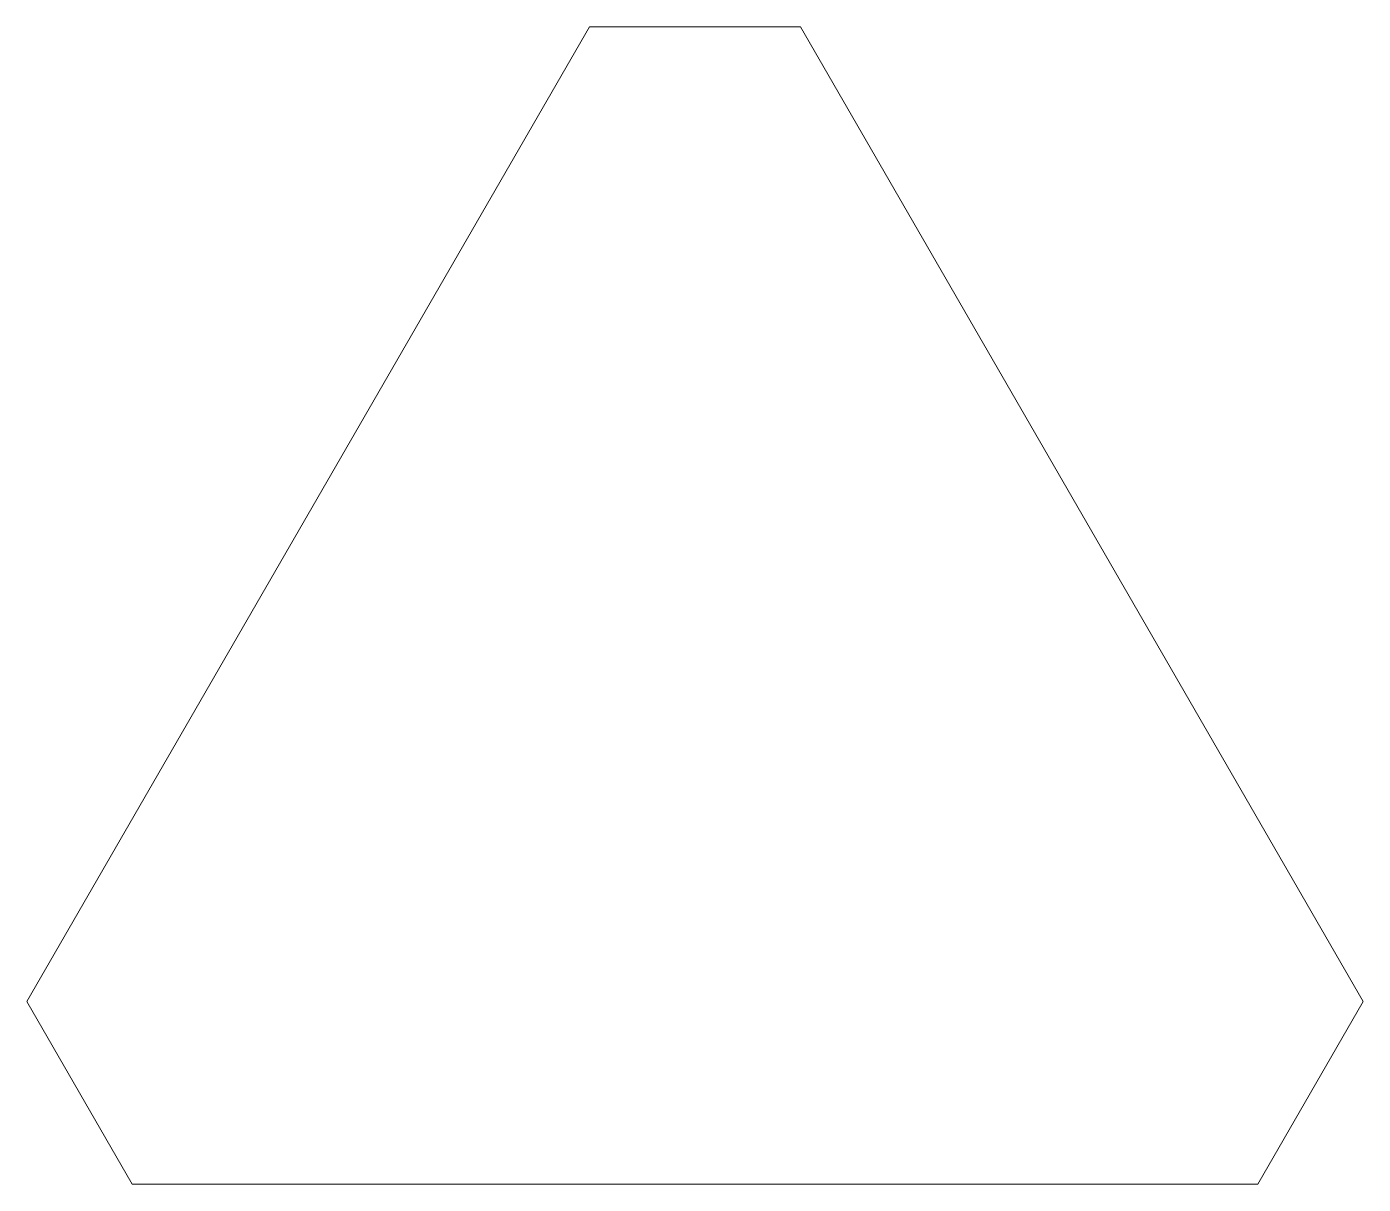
# Model space of a CAD drawing. Header units: millimetres. Extents: x -27.4 to 27.4, y -18.3 to 29.1.
import ezdxf

# ---------------------------------------------------------------- set-up
doc = ezdxf.new("R2010")
doc.units = ezdxf.units.MM
doc.layers.get('0').update_dxf_attribs({"linetype": 'CONTINUOUS', "lineweight": 0})

msp = doc.modelspace()

# ---------------------------------------------------------------- linework, layer by layer
for p, q in [((-4.327, 29.146), (-27.405, -10.825)), ((-4.327, 29.146), (4.327, 29.146)), ((27.405, -10.825), (4.327, 29.146)), ((-27.405, -10.825), (-23.077, -18.321)), ((23.077, -18.321), (27.405, -10.825)), ((-23.077, -18.321), (23.077, -18.321))]:
    msp.add_line(p, q)

doc.saveas('drawing.dxf')
